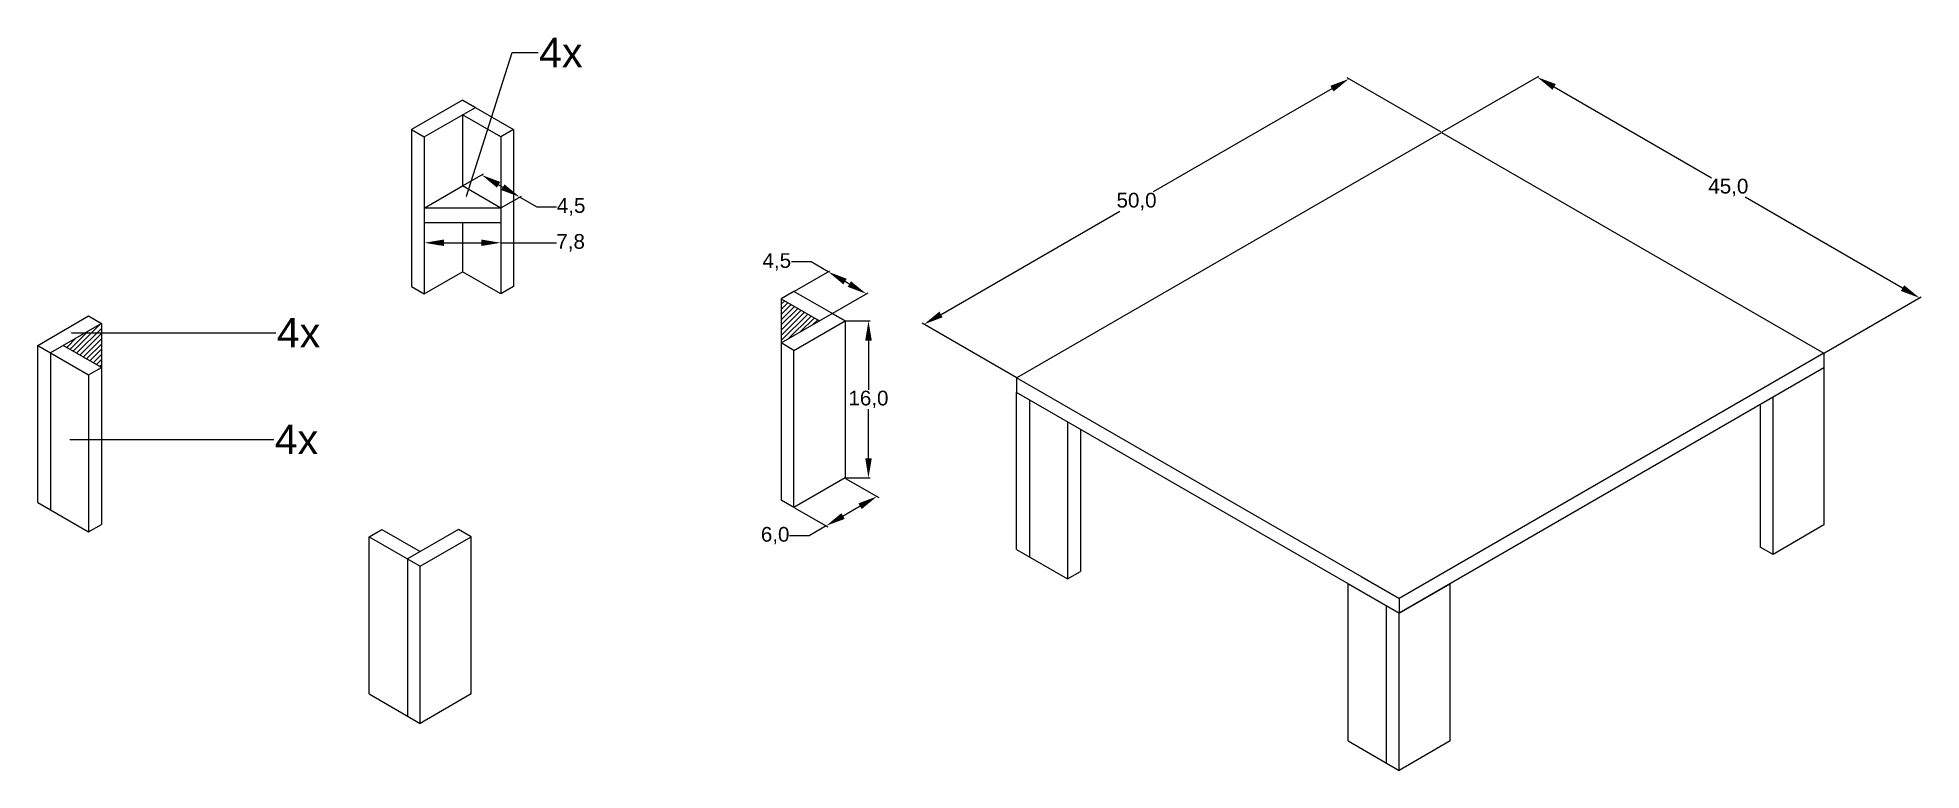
# Model space of a CAD drawing. Header units: inches. Extents: x -17 to 175, y 6 to 81.
import ezdxf
from ezdxf import colors
from ezdxf.entities.mleader import LeaderData, LeaderLine
from ezdxf.math import Vec2, Vec3

# ---------------------------------------------------------------- set-up
doc = ezdxf.new("R2010")
doc.units = ezdxf.units.IN
doc.header["$MEASUREMENT"] = 0
doc.layers.add('medidas', color=7, linetype='Continuous')
doc.layers.add('nPecas', color=10, linetype='Continuous')
doc.styles.add('Annotative', font='arial.ttf')
doc.styles.get("Standard").update_dxf_attribs({"font": 'arial.ttf'})
doc.dimstyles.new('Copy of Standard', dxfattribs={"dimtxt": 1.5, "dimasz": 2, "dimexe": 0.18, "dimexo": 0.0625, "dimgap": 0.09, "dimtad": 0, "dimtih": 1, "dimtoh": 1, "dimdec": 1, "dimzin": 0, "dimtxsty": 'Standard', "dimcen": 0.09, "dimclrd": 9, "dimclrt": 8, "dimadec": 0, "dimazin": 0, "dimtfac": 1, "dimtdec": 1, "dimtofl": 0, "dimtmove": 0, "dimatfit": 3, "dimfxl": 1, "dimtolj": 1, "dimtzin": 0, "dimarcsym": 0})

# ---------------------------------------------------------------- blocks, each defined once
blk = doc.blocks.new('*D2')
at = {"layer": 'Defpoints', "color": 0, "transparency": 16777216}
for p in [(65.71, 52.21), (65.71, 36.21), (68.1, 36.21)]:
    blk.add_point(p, dxfattribs=at)
at = {"layer": 'medidas', "color": 0, "lineweight": -2, "transparency": 16777216}
for p, q in [((65.77, 52.21), (68.28, 52.21)), ((65.77, 36.21), (68.28, 36.21))]:
    blk.add_line(p, q, dxfattribs=at)
at = {"layer": 'medidas', "color": 9, "lineweight": -2, "transparency": 16777216}
for p, q in [((68.1, 50.21), (68.1, 45.2)), ((68.1, 38.21), (68.1, 43.22))]:
    blk.add_line(p, q, dxfattribs=at)
at = {"layer": 'medidas', "color": 9, "transparency": 16777216}
for points in [[(67.77, 50.21), (68.44, 50.21), (68.1, 52.21)], [(67.77, 38.21), (68.44, 38.21), (68.1, 36.21)]]:
    blk.add_solid(points, dxfattribs=at)
at = {"layer": 'medidas', "color": 8, "transparency": 16777216, "insert": (68.1, 44.21), "char_height": 1.5, "attachment_point": 5}
blk.add_mtext('\\A1;16,0', dxfattribs=at)
blk = doc.blocks.new('*D3')
at = {"layer": 'Defpoints', "color": 0, "transparency": 16777216}
for p in [(65.71, 36.21), (60.51, 33.21), (63.78, 31.33)]:
    blk.add_point(p, dxfattribs=at)
at = {"layer": 'medidas', "color": 0, "lineweight": -2, "transparency": 16777216}
for p, q in [((65.77, 36.17), (69.15, 34.22)), ((60.58, 33.17), (63.96, 31.22))]:
    blk.add_line(p, q, dxfattribs=at)
at = {"layer": 'medidas', "color": 9, "lineweight": -2, "transparency": 16777216}
for p, q in [((67.24, 33.33), (65.51, 32.33)), ((63.78, 31.33), (62.05, 30.33)), ((62.05, 30.33), (60.05, 30.33))]:
    blk.add_line(p, q, dxfattribs=at)
at = {"layer": 'medidas', "color": 9, "transparency": 16777216}
for points in [[(67.08, 33.62), (67.41, 33.04), (68.97, 34.33)], [(65.34, 32.62), (65.68, 32.04), (63.78, 31.33)]]:
    blk.add_solid(points, dxfattribs=at)
at = {"layer": 'medidas', "color": 8, "transparency": 16777216, "insert": (58.59, 30.33), "char_height": 1.5, "attachment_point": 5}
blk.add_mtext('\\A1;6,0', dxfattribs=at)
blk = doc.blocks.new('*D5')
at = {"layer": 'Defpoints', "color": 0, "transparency": 16777216}
for p in [(63.99, 57.22), (60.51, 55.21), (64.41, 52.96)]:
    blk.add_point(p, dxfattribs=at)
at = {"layer": 'medidas', "color": 9, "lineweight": -2, "transparency": 16777216}
for p, q in [((62.26, 58.22), (60.26, 58.22)), ((63.99, 57.22), (62.26, 58.22)), ((66.15, 55.97), (65.72, 56.22))]:
    blk.add_line(p, q, dxfattribs=at)
at = {"layer": 'medidas', "color": 0, "lineweight": -2, "transparency": 16777216}
for p, q in [((60.58, 55.25), (64.17, 57.32)), ((64.47, 53), (68.06, 55.07))]:
    blk.add_line(p, q, dxfattribs=at)
at = {"layer": 'medidas', "color": 9, "transparency": 16777216}
for points in [[(65.89, 56.5), (65.55, 55.93), (63.99, 57.22)], [(66.32, 56.25), (65.99, 55.68), (67.88, 54.97)]]:
    blk.add_solid(points, dxfattribs=at)
at = {"layer": 'medidas', "color": 8, "transparency": 16777216, "insert": (58.76, 58.22), "char_height": 1.5, "attachment_point": 5}
blk.add_mtext('\\A1;4,5', dxfattribs=at)
blk = doc.blocks.new('*D6')
at = {"layer": 'Defpoints', "color": 0, "transparency": 16777216}
for p in [(22.84, 63.71), (30.64, 63.71), (22.84, 60.17)]:
    blk.add_point(p, dxfattribs=at)
at = {"layer": 'medidas', "color": 0, "lineweight": -2, "transparency": 16777216}
for p, q in [((22.84, 63.65), (22.84, 59.99)), ((30.64, 63.65), (30.64, 59.99))]:
    blk.add_line(p, q, dxfattribs=at)
at = {"layer": 'medidas', "color": 9, "lineweight": -2, "transparency": 16777216}
for p, q in [((24.84, 60.17), (28.64, 60.17)), ((30.64, 60.17), (36.3, 60.17))]:
    blk.add_line(p, q, dxfattribs=at)
at = {"layer": 'medidas', "color": 9, "transparency": 16777216}
for points in [[(24.84, 60.5), (24.84, 59.84), (22.84, 60.17)], [(28.64, 60.5), (28.64, 59.84), (30.64, 60.17)]]:
    blk.add_solid(points, dxfattribs=at)
at = {"layer": 'medidas', "color": 8, "transparency": 16777216, "insert": (37.75, 60.17), "char_height": 1.5, "attachment_point": 5}
blk.add_mtext('\\A1;7,8', dxfattribs=at)
blk = doc.blocks.new('*D7')
at = {"layer": 'Defpoints', "color": 0, "transparency": 16777216}
for p in [(26.74, 65.96), (28.68, 67.08), (30.64, 63.71)]:
    blk.add_point(p, dxfattribs=at)
at = {"layer": 'medidas', "color": 0, "lineweight": -2, "transparency": 16777216}
for p, q in [((26.8, 66), (28.86, 67.18)), ((30.7, 63.75), (32.75, 64.93))]:
    blk.add_line(p, q, dxfattribs=at)
at = {"layer": 'medidas', "color": 9, "lineweight": -2, "transparency": 16777216}
for p, q in [((30.41, 66.08), (30.84, 65.83)), ((32.57, 64.83), (34.31, 63.83)), ((34.31, 63.83), (36.31, 63.83))]:
    blk.add_line(p, q, dxfattribs=at)
at = {"layer": 'medidas', "color": 9, "transparency": 16777216}
for points in [[(30.58, 66.37), (30.24, 65.79), (28.68, 67.08)], [(31.01, 66.12), (30.68, 65.54), (32.57, 64.83)]]:
    blk.add_solid(points, dxfattribs=at)
at = {"layer": 'medidas', "color": 8, "transparency": 16777216, "insert": (37.8, 63.83), "char_height": 1.5, "attachment_point": 5}
blk.add_mtext('\\A1;4,5', dxfattribs=at)
blk = doc.blocks.new('*D19')
at = {"layer": 'Defpoints', "color": 0, "transparency": 16777216}
for p in [(117.07, 76.87), (126.5, 71.42), (83.2, 46.42)]:
    blk.add_point(p, dxfattribs=at)
at = {"layer": 'medidas', "color": 0, "lineweight": -2, "transparency": 16777216}
for p, q in [((126.44, 71.46), (116.89, 76.98)), ((83.14, 46.46), (73.59, 51.98))]:
    blk.add_line(p, q, dxfattribs=at)
at = {"layer": 'medidas', "color": 9, "lineweight": -2, "transparency": 16777216}
for p, q in [((115.33, 75.87), (97.13, 65.36)), ((75.5, 52.87), (93.7, 63.38))]:
    blk.add_line(p, q, dxfattribs=at)
at = {"layer": 'medidas', "color": 9, "transparency": 16777216}
for points in [[(115.17, 76.16), (115.5, 75.58), (117.07, 76.87)], [(75.33, 53.16), (75.66, 52.58), (73.77, 51.87)]]:
    blk.add_solid(points, dxfattribs=at)
at = {"layer": 'medidas', "color": 8, "transparency": 16777216, "insert": (95.42, 64.37), "char_height": 1.5, "attachment_point": 5}
blk.add_mtext('\\A1;50,0', dxfattribs=at)
blk = doc.blocks.new('*D20')
at = {"layer": 'Defpoints', "color": 0, "transparency": 16777216}
for p in [(126.5, 71.42), (175.21, 54.55), (165.47, 48.92)]:
    blk.add_point(p, dxfattribs=at)
at = {"layer": 'medidas', "color": 0, "lineweight": -2, "transparency": 16777216}
for p, q in [((126.56, 71.46), (136.42, 77.15)), ((165.54, 48.96), (175.39, 54.65))]:
    blk.add_line(p, q, dxfattribs=at)
at = {"layer": 'medidas', "color": 9, "lineweight": -2, "transparency": 16777216}
for p, q in [((137.97, 76.05), (154.01, 66.79)), ((173.48, 55.55), (157.45, 64.81))]:
    blk.add_line(p, q, dxfattribs=at)
at = {"layer": 'medidas', "color": 9, "transparency": 16777216}
for points in [[(138.14, 76.34), (137.81, 75.76), (136.24, 77.05)], [(173.65, 55.84), (173.31, 55.26), (175.21, 54.55)]]:
    blk.add_solid(points, dxfattribs=at)
at = {"layer": 'medidas', "color": 8, "transparency": 16777216, "insert": (155.73, 65.8), "char_height": 1.5, "attachment_point": 5}
blk.add_mtext('\\A1;45,0', dxfattribs=at)

msp = doc.modelspace()

# ---------------------------------------------------------------- hatches: boundary and pattern name
h = msp.add_hatch()
h.set_pattern_fill('ANSI31', color=256, scale=3)
h.paths.add_polyline_path([(-10.07, 51.96), (-13.96, 49.71), (-10.07, 47.46)])
h.paths.add_polyline_path([(59.22, 54.46), (59.22, 49.96), (63.11, 52.21)])

# ---------------------------------------------------------------- linework, layer by layer
for p, q in [((26.74, 74.71), (21.54, 71.71)), ((22.84, 70.96), (28.04, 73.96)), ((28.04, 73.96), (26.74, 74.71)), ((26.74, 74.71), (31.94, 71.71)), ((30.64, 70.96), (26.74, 73.21)), ((26.74, 73.21), (26.74, 65.96)), ((21.54, 71.71), (22.84, 70.96)), ((21.54, 71.71), (21.54, 55.71)), ((31.94, 71.71), (30.64, 70.96)), ((31.94, 71.71), (31.94, 55.71)), ((83.2, 46.42), (126.5, 71.42)), ((126.5, 71.42), (165.47, 48.92)), ((22.84, 70.96), (22.84, 54.96)), ((30.64, 70.96), (30.64, 54.96)), ((22.84, 63.71), (26.74, 65.96)), ((30.64, 63.71), (26.74, 65.96)), ((30.64, 63.71), (22.84, 63.71)), ((30.64, 62.21), (22.84, 62.21)), ((26.74, 62.21), (26.74, 57.21)), ((21.54, 55.71), (22.84, 54.96)), ((22.84, 54.96), (26.74, 57.21)), ((30.64, 54.96), (26.74, 57.21)), ((31.94, 55.71), (30.64, 54.96)), ((60.51, 55.21), (59.22, 54.46)), ((59.22, 54.46), (63.11, 52.21)), ((59.22, 54.46), (59.22, 49.96)), ((65.71, 52.21), (60.51, 55.21)), ((-16.56, 49.71), (-11.37, 52.71)), ((-10.07, 51.96), (-15.26, 48.96)), ((-11.37, 52.71), (-10.07, 51.96)), ((-10.07, 51.96), (-10.07, 47.46)), ((59.22, 49.96), (64.41, 52.96)), ((60.51, 49.21), (65.71, 52.21)), ((64.41, 52.96), (65.71, 52.21)), ((65.71, 52.21), (65.71, 36.21)), ((60.51, 49.21), (59.22, 49.96)), ((59.22, 49.96), (59.22, 33.96)), ((-16.56, 33.71), (-16.56, 49.71)), ((-16.56, 49.71), (-11.37, 46.71)), ((-15.26, 48.96), (-15.26, 32.96)), ((-10.07, 47.46), (-13.96, 49.71)), ((60.51, 33.21), (60.51, 49.21)), ((165.47, 48.92), (122.17, 23.92)), ((165.47, 48.92), (165.47, 47.42)), ((-11.37, 46.71), (-10.07, 47.46)), ((-11.37, 46.71), (-11.37, 30.71)), ((-10.07, 47.46), (-10.07, 31.46)), ((122.17, 23.92), (83.2, 46.42)), ((83.2, 46.42), (83.2, 44.92)), ((165.47, 47.42), (122.17, 22.42)), ((165.47, 47.42), (165.47, 31.42)), ((83.2, 28.92), (83.2, 44.92)), ((122.17, 22.42), (83.2, 44.92)), ((84.5, 44.17), (84.5, 28.17)), ((160.28, 28.42), (160.28, 44.42)), ((158.98, 43.67), (158.98, 29.17)), ((88.4, 41.92), (88.4, 25.92)), ((89.7, 41.17), (89.7, 26.67)), ((65.71, 36.21), (60.51, 33.21)), ((-16.56, 33.71), (-11.37, 30.71)), ((60.51, 33.21), (59.22, 33.96)), ((-11.37, 30.71), (-10.07, 31.46)), ((17.21, 30.21), (18.51, 30.96)), ((18.51, 30.96), (22.41, 28.71)), ((26.31, 30.96), (21.11, 27.96)), ((27.61, 30.21), (26.31, 30.96)), ((165.47, 31.42), (160.28, 28.42)), ((17.21, 14.21), (17.21, 30.21)), ((17.21, 30.21), (22.41, 27.21)), ((22.41, 27.21), (27.61, 30.21)), ((27.61, 14.21), (27.61, 30.21)), ((83.2, 28.92), (88.4, 25.92)), ((160.28, 28.42), (158.98, 29.17)), ((21.11, 27.96), (21.11, 11.96)), ((22.41, 11.21), (22.41, 27.21)), ((88.4, 25.92), (89.7, 26.67)), ((116.98, 9.42), (116.98, 25.42)), ((116.98, 25.42), (122.17, 22.42)), ((118.28, 26.17), (122.17, 23.92)), ((122.17, 22.42), (127.37, 25.42)), ((127.37, 9.42), (127.37, 25.42)), ((120.87, 23.17), (120.87, 7.17)), ((122.17, 23.92), (122.17, 22.42)), ((122.17, 6.42), (122.17, 22.42)), ((17.21, 14.21), (22.41, 11.21)), ((27.61, 14.21), (22.41, 11.21)), ((116.98, 9.42), (122.17, 6.42)), ((127.37, 9.42), (122.17, 6.42))]:
    msp.add_line(p, q)

# ---------------------------------------------------------------- dimensions: what is measured, and where the dimension line sits
at = {"layer": 'medidas'}
for p1, p2, distance, picture, middle in [((83.2, 46.42), (126.5, 71.42), 9.44, '*D19', (95.42, 64.37)), ((126.5, 71.42), (165.47, 48.92), 9.74, '*D20', (155.73, 65.8)), ((64.41, 52.96), (60.51, 55.21), -3.47, '*D5', (58.76, 58.22)), ((65.71, 36.21), (60.51, 33.21), 3.26, '*D3', (58.59, 30.33))]:
    dim = msp.add_aligned_dim(p1=p1, p2=p2, distance=distance, dimstyle='Copy of Standard', dxfattribs=at)
    dim.commit()
    dim.dimension.update_dxf_attribs({"geometry": picture, "text_midpoint": middle})
dim = msp.add_linear_dim(base=(28.68, 67.08), p1=(30.64, 63.71), p2=(26.74, 65.96), angle=150, dimstyle='Copy of Standard', dxfattribs=at)
dim.commit()
dim.dimension.update_dxf_attribs({"geometry": '*D7', "text_midpoint": (37.8, 63.83), "dimtype": 161})
dim = msp.add_linear_dim(base=(22.84, 60.17), p1=(30.64, 63.71), p2=(22.84, 63.71), dimstyle='Copy of Standard', dxfattribs=at)
dim.commit()
dim.dimension.update_dxf_attribs({"geometry": '*D6', "text_midpoint": (37.75, 60.17), "dimtype": 160})
dim = msp.add_linear_dim(base=(68.1, 36.21), p1=(65.71, 52.21), p2=(65.71, 36.21), angle=90, dimstyle='Copy of Standard', dxfattribs=at)
dim.commit()
dim.dimension.update_dxf_attribs({"geometry": '*D2', "text_midpoint": (68.1, 44.21)})

# ---------------------------------------------------------------- leaders
at = {"layer": 'nPecas'}
ml = msp.add_multileader_mtext('Standard', dxfattribs=at)
ml.set_content('4x', color=256, style='Annotative')
ml.set_leader_properties()
ml.build(insert=Vec2(0, 0))
ml.multileader.update_dxf_attribs({"dogleg_length": 0.36, "arrow_head_size": 0.18})
ctx = ml.context
ctx.base_point, ctx.char_height, ctx.arrow_head_size, ctx.landing_gap_size, ctx.plane_origin = Vec3(34.45, 79.56), 3, 0.18, 0.09, Vec3(27.1, 64.73)
notes = []
notes.append((ctx, [(0, (1, 1, 0), (31.78, 79.56), (1, 0), 2.67, [(0, [(27.1, 64.73)], 0, [])])]))
ctx.mtext.insert, ctx.mtext.flow_direction = Vec3(34.54, 81.06), 5
ml = msp.add_multileader_mtext('Standard', dxfattribs=at)
ml.set_content('4x', color=256)
ml.set_leader_properties()
ml.build(insert=Vec2(0, 0))
ml.multileader.update_dxf_attribs({"dogleg_length": 0.36, "arrow_head_size": 0.18})
ctx = ml.context
ctx.base_point, ctx.char_height, ctx.arrow_head_size, ctx.landing_gap_size, ctx.plane_origin = Vec3(7.72, 51.01), 3, 0.18, 0.09, Vec3(-13.29, 51.01)
notes.append((ctx, [(0, (1, 1, 0), (7.36, 51.01), (1, 0), 0.36, [(0, [(-13.29, 51.01)], 0, [])])]))
ctx.mtext.insert, ctx.mtext.flow_direction = Vec3(7.81, 52.51), 5
ml = msp.add_multileader_mtext('Standard', dxfattribs=at)
ml.set_content('4x', color=256, style='Annotative')
ml.set_leader_properties()
ml.build(insert=Vec2(0, 0))
ml.multileader.update_dxf_attribs({"dogleg_length": 0.36, "arrow_head_size": 0.18})
ctx = ml.context
ctx.base_point, ctx.char_height, ctx.arrow_head_size, ctx.landing_gap_size, ctx.plane_origin = Vec3(7.5, 40.14), 3, 0.18, 0.09, Vec3(-13.42, 40.14)
notes.append((ctx, [(0, (1, 1, 0), (7.14, 40.14), (1, 0), 0.36, [(0, [(-13.42, 40.14)], 0, [])])]))
ctx.mtext.insert, ctx.mtext.flow_direction = Vec3(7.59, 41.64), 5
for ctx, leaders in notes:
    for number, flags, end, landing, length, lines in leaders:
        leader = LeaderData()
        leader.index, (leader.has_last_leader_line, leader.has_dogleg_vector, leader.attachment_direction) = number, flags
        leader.last_leader_point, leader.dogleg_vector, leader.dogleg_length = Vec3(end), Vec3(landing), length
        for number, points, colour, breaks in lines:
            line = LeaderLine()
            line.index, line.vertices, line.color, line.breaks = number, Vec3.list(points), colors.encode_raw_color(colour), breaks
            leader.lines.append(line)
        ctx.leaders.append(leader)

doc.saveas('drawing.dxf')
